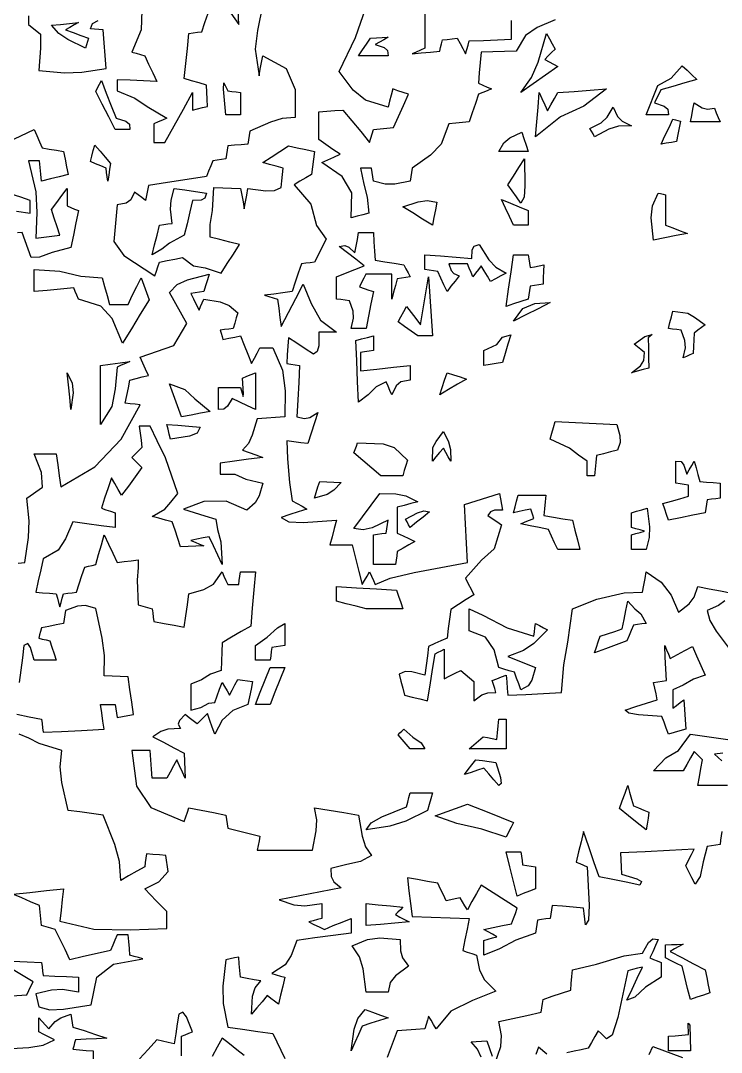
# Model space of a CAD drawing. Header units: millimetres. Extents: x 87938 to 265635, y 330093 to 434310.
# Drawn here: x 147095 to 148520, y 354571 to 356670 of the extents above; entities that cross this region are included whole.
import ezdxf

# ---------------------------------------------------------------- set-up
doc = ezdxf.new("R2010")
doc.units = ezdxf.units.MM

# ---------------------------------------------------------------- blocks, each defined once
blk = doc.blocks.new('A$C65917B88')
for points in [[(2917.1, 5514.7), (2917.1, 5502.2), (2934.6, 5488), (2934.4, 5467.5), (2931.8, 5435.3), (2969.3, 5431.8), (2994.6, 5432.5), (3029.6, 5438), (3028.2, 5456.7), (3026.9, 5475.5), (3025.5, 5494.2), (3019.2, 5494.7), (3012.9, 5495.1), (3006.8, 5495.6), (3009.7, 5503.3), (3018.4, 5507.8)], [(3081.9, 5536.3), (3080.7, 5494.3), (3067.1, 5462), (3073.2, 5460.2), (3079.5, 5458.4), (3085.8, 5456.6), (3091.5, 5444.1), (3097.4, 5431.7), (3103.2, 5419.2), (3084, 5420.1), (3064.8, 5421), (3045.6, 5421.8), (3045.6, 5416.5), (3045.6, 5411.1), (3045.6, 5405.7), (3071.5, 5394.8), (3089.3, 5382.9), (3117.9, 5365.7), (3111.6, 5363), (3105.3, 5360.3), (3099.2, 5357.6), (3099.2, 5348.7), (3099.2, 5339.7), (3099.2, 5330.7), (3104.4, 5330.7), (3109.8, 5330.7), (3115.2, 5330.7), (3128.6, 5354.9), (3141.9, 5379), (3155.4, 5403), (3155.4, 5394.6), (3155.4, 5386.2), (3155.4, 5377.7), (3162.5, 5379.5), (3169.7, 5381.2), (3176.9, 5382.9), (3176.4, 5393.3), (3176, 5403.6), (3175.5, 5413.8), (3164.7, 5417), (3153.9, 5420.1), (3143.3, 5423.3), (3145.5, 5445.2), (3147.8, 5467), (3150, 5488.8), (3156.2, 5489.7), (3162.5, 5490.6), (3168.8, 5491.5), (3173.3, 5504.9), (3177.8, 5518.2)], [(3211, 5518.5), (3222.3, 5502.2), (3221.4, 5522.7)], [(3257.3, 5531.6), (3249.8, 5493.3), (3246.1, 5465.9), (3251.9, 5427.2), (3253.7, 5437), (3255.5, 5446.8), (3257.3, 5456.6), (3291.5, 5438.1), (3304.4, 5407.7), (3304.1, 5367), (3285.5, 5365.4), (3268.5, 5360.1), (3238.4, 5346.8), (3237.5, 5340.6), (3236.6, 5334.3), (3235.8, 5328), (3225.9, 5327.2), (3216, 5326.4), (3206.3, 5325.5), (3205.4, 5319.2), (3204.5, 5312.9), (3203.6, 5306.6), (3197.3, 5305.8), (3191, 5304.9), (3184.8, 5304), (3181.7, 5296.5), (3178.5, 5288.9), (3175.5, 5281.2), (3147.3, 5276.8), (3119.1, 5272.4), (3091.1, 5267.9), (3089.7, 5260.8), (3088.4, 5253.6), (3087, 5246.4), (3081.6, 5250.5), (3076.2, 5254.5), (3071, 5258.4), (3065.6, 5247), (3059, 5242.2), (3045.6, 5239.7), (3040.7, 5186.7), (3055.3, 5166.1), (3100.5, 5136.6), (3102.8, 5143.3), (3105, 5150), (3107.3, 5156.6), (3118.4, 5158.8), (3129.5, 5161.1), (3140.6, 5163.3), (3156.8, 5151.1), (3173.4, 5148.2), (3196.8, 5140.7), (3205.7, 5154.6), (3214.7, 5168.4), (3223.7, 5182.2), (3209.3, 5185.8), (3195, 5189.4), (3180.8, 5192.9), (3181, 5211.3), (3184.2, 5231.5), (3186.2, 5265.2), (3199.1, 5264.7), (3212, 5264.3), (3225, 5263.8), (3226.8, 5254), (3228.6, 5244.2), (3230.4, 5234.3), (3232.2, 5244.2), (3234, 5254), (3235.8, 5263.8), (3261.6, 5260.3), (3274.1, 5260.6), (3284, 5265.2), (3284.9, 5274.6), (3285.8, 5283.9), (3286.7, 5293.2), (3276.8, 5295.9), (3267, 5298.6), (3257.3, 5301.3), (3269.7, 5309.4), (3282.2, 5317.5), (3294.6, 5325.5), (3307.1, 5322.8), (3319.7, 5320.1), (3332.3, 5317.4), (3330.9, 5306.3), (3329.6, 5295.1), (3328.2, 5283.9), (3319.7, 5279.1), (3311.1, 5274.2), (3302.7, 5269.2), (3327.3, 5241.1), (3335.1, 5210.1), (3349.5, 5190.2), (3343.7, 5179), (3338, 5167.8), (3332.3, 5156.6), (3326, 5155.8), (3319.7, 5154.9), (3313.4, 5154), (3308.9, 5140.7), (3304.4, 5127.3), (3300, 5113.8), (3286.5, 5112), (3273.2, 5110.2), (3259.8, 5108.4), (3266, 5106.6), (3272.3, 5104.8), (3278.6, 5103), (3280.4, 5089.7), (3282.2, 5076.3), (3284, 5063), (3294.6, 5083.5), (3305.3, 5104), (3316.1, 5124.5), (3327.7, 5096.6), (3341.1, 5072.5), (3364.4, 5054.9), (3355.8, 5054.9), (3347.3, 5054.9), (3338.9, 5054.9), (3338.6, 5035), (3336.5, 5026.7), (3330.9, 5022.8), (3318.8, 5030.8), (3306.6, 5038.8), (3294.6, 5046.8), (3293.7, 5034.3), (3292.8, 5021.8), (3292.1, 5009.3), (3298.2, 5008.4), (3304.5, 5007.5), (3310.8, 5006.6), (3309.5, 4981.7), (3308.1, 4956.7), (3306.8, 4931.7), (3317.7, 4929.3), (3325.7, 4931), (3337.5, 4938.3), (3332.6, 4923.2), (3327.6, 4908), (3322.8, 4892.9), (3312.5, 4894.2), (3302.3, 4895.5), (3292.1, 4896.8), (3293.1, 4870.6), (3296, 4836.3), (3300, 4809.8), (3307.1, 4805.8), (3314.3, 4801.8), (3321.5, 4797.8), (3308.9, 4793.7), (3296.4, 4789.7), (3284, 4785.6), (3294.9, 4779.3), (3315.8, 4778.2), (3364.4, 4781.6), (3361.2, 4769.6), (3358.1, 4757.6), (3354.9, 4745.6), (3365.6, 4745.6), (3376.2, 4745.6), (3387, 4745.6), (3392, 4726.4), (3396.9, 4707.2), (3401.9, 4688), (3405.3, 4694.2), (3408.9, 4700.4), (3412.5, 4706.6), (3415.2, 4700.4), (3417.9, 4694.2), (3420.6, 4688), (3442.5, 4697.2), (3477.2, 4705.5), (3554.6, 4720.1), (3553.2, 4748.3), (3551.9, 4776.4), (3550.5, 4804.5), (3567.5, 4809.9), (3584.4, 4815.3), (3601.4, 4820.6), (3602.7, 4812.6), (3604.1, 4804.5), (3605.4, 4796.4), (3593.9, 4796.1), (3588.3, 4794), (3584, 4788.3), (3590.6, 4783.9), (3597.3, 4779.5), (3604.1, 4775), (3593.3, 4740), (3574.9, 4723.6), (3551.9, 4697.3), (3555.8, 4689.3), (3559.8, 4681.3), (3563.9, 4673.3), (3552.6, 4666.2), (3541.5, 4659), (3530.4, 4651.8), (3528.6, 4638), (3526.8, 4624.2), (3525, 4610.3), (3516, 4606.2), (3507, 4602.2), (3498.2, 4598.1), (3496.4, 4584.3), (3494.6, 4570.5), (3492.9, 4556.6), (3473.6, 4561.1), (3463.9, 4561.5), (3455.4, 4557.9), (3458, 4547.7), (3460.7, 4537.5), (3463.4, 4527.2), (3474.5, 4524.6), (3485.6, 4521.9), (3496.8, 4519.2), (3500.4, 4542), (3504, 4564.8), (3507.6, 4587.5), (3512, 4589.7), (3516.5, 4592), (3521, 4594.2), (3521, 4580), (3521, 4565.7), (3521, 4551.3), (3528.9, 4555.4), (3537, 4559.4), (3545.1, 4563.3), (3551.3, 4558), (3557.6, 4552.7), (3563.9, 4547.3), (3563.9, 4538), (3563.9, 4528.6), (3563.9, 4519.2), (3575.7, 4527.7), (3584.1, 4530.8), (3596, 4531.2), (3594.2, 4537.1), (3592.4, 4542.9), (3590.7, 4548.6), (3597.3, 4551.3), (3604.1, 4554), (3610.8, 4556.6), (3611.6, 4546.8), (3612.5, 4537), (3613.4, 4527.2), (3639.2, 4528.5), (3665.1, 4529.9), (3691.1, 4531.2), (3694.4, 4571.2), (3700.4, 4604.2), (3707.3, 4653), (3742.8, 4666.8), (3782.2, 4676), (3809, 4677.2), (3810.8, 4687), (3812.6, 4696.8), (3814.4, 4706.6), (3836, 4691.5), (3850.5, 4672.7), (3861.2, 4647.8), (3876.5, 4659.9), (3883.8, 4669.6), (3889.4, 4685.3), (3905.9, 4682.1), (3922.4, 4679), (3938.9, 4675.8)], [(3928.6, 4664.2), (3919.2, 4657.6), (3902.7, 4650.5), (3906.7, 4635.8), (3915.7, 4620.5), (3937.5, 4591.5)], [(3924.2, 4329), (3923.3, 4322.8), (3922.4, 4316.6), (3921.5, 4310.3), (3915.2, 4309.4), (3908.9, 4308.5), (3902.7, 4307.6), (3897, 4285), (3892.7, 4263.7), (3885.3, 4252.7), (3880.8, 4261.7), (3876.3, 4270.6), (3871.8, 4279.5), (3875.9, 4287.6), (3879.9, 4295.6), (3884, 4303.5), (3848.3, 4301.7), (3812.6, 4299.9), (3776.9, 4298.1), (3777.3, 4287.9), (3777.8, 4277.7), (3778.2, 4267.4), (3800.6, 4260.6), (3807.5, 4256.4), (3804.9, 4251.3), (3785.3, 4255.4), (3765.6, 4259.4), (3746, 4263.3), (3738.3, 4285.2), (3730.7, 4307.1), (3723.2, 4329), (3719.6, 4314.3), (3716, 4299.6), (3712.5, 4284.8), (3717.8, 4282.5), (3723.2, 4280.3), (3728.6, 4278), (3731.2, 4222.3), (3730.5, 4200.5), (3725.9, 4193.7), (3725, 4201.8), (3724.1, 4209.9), (3723.2, 4217.9), (3708, 4219.2), (3692.9, 4220.5), (3677.7, 4221.8), (3676.8, 4215.6), (3675.9, 4209.3), (3675, 4203), (3668.7, 4202.2), (3662.4, 4201.4), (3656.3, 4200.5), (3655.4, 4194.2), (3654.5, 4187.9), (3653.6, 4181.6), (3624.9, 4171.5), (3601, 4158.7), (3578.6, 4149.5), (3578.6, 4156.7), (3578.6, 4163.8), (3578.6, 4170.9), (3584.7, 4172.7), (3591, 4174.5), (3597.3, 4176.3), (3591, 4179.9), (3584.7, 4183.5), (3578.6, 4187), (3591.9, 4189.7), (3605.3, 4192.4), (3618.8, 4195.1), (3621.5, 4202.7), (3624.2, 4210.3), (3626.9, 4217.9), (3609.3, 4229.1), (3591.9, 4240.2), (3574.5, 4251.3), (3567.8, 4239.3), (3561.2, 4227.3), (3554.6, 4215.2), (3551, 4221), (3547.4, 4226.8), (3543.8, 4232.6), (3537, 4231.2), (3530.3, 4229.9), (3523.7, 4228.5), (3519.6, 4237.1), (3515.6, 4245.6), (3511.7, 4254), (3496.8, 4256.7), (3482.1, 4259.4), (3467.4, 4262), (3469.7, 4243.2), (3471.9, 4224.5), (3474.2, 4205.7), (3501.8, 4204.8), (3529.5, 4203.9), (3557.3, 4203), (3554.1, 4187.4), (3551, 4171.8), (3547.8, 4156.2), (3554.4, 4154), (3561.2, 4151.7), (3567.9, 4149.5), (3572.2, 4127.5), (3579.5, 4113.8), (3596, 4097.3), (3562, 4083.8), (3530.5, 4068.1), (3509, 4042.4), (3505.4, 4048.7), (3501.8, 4054.9), (3498.2, 4061.1), (3496.4, 4054.9), (3494.6, 4048.7), (3492.9, 4042.4), (3479.4, 4041.5), (3466.1, 4040.6), (3452.7, 4039.7), (3438.1, 4000.6)], [(3818.7, 4005), (3823.7, 4017), (3866.9, 4000.6)], [(3492.9, 5520.9), (3492.9, 5503.1), (3492.9, 5485.2), (3492.9, 5467.4), (3486.6, 5464.7), (3480.3, 5462), (3474.2, 5459.3), (3487.5, 5460.6), (3500.9, 5462), (3514.4, 5463.3), (3515.6, 5468.7), (3516.9, 5474.1), (3518.3, 5479.5), (3525.3, 5480.4), (3532.5, 5481.3), (3539.7, 5482.1), (3543.8, 5474.5), (3547.8, 5466.9), (3551.9, 5459.3), (3553.7, 5465.6), (3555.5, 5471.8), (3557.3, 5478), (3577.7, 5478.9), (3598.2, 5479.8), (3618.8, 5480.7), (3618.8, 5489.7), (3618.8, 5498.7), (3618.8, 5507.6)], [(3681.8, 5508.9), (3656.1, 5497.5), (3638.9, 5485.9), (3625.5, 5463.3), (3608.4, 5462.9), (3591.5, 5462.4), (3574.5, 5462), (3573.2, 5446.8), (3571.8, 5431.7), (3570.6, 5416.5), (3576.8, 5413.8), (3583.1, 5411.1), (3589.4, 5408.4), (3583.1, 5405.8), (3576.8, 5403.2), (3570.6, 5400.5), (3566.1, 5387.1), (3561.6, 5373.7), (3557.3, 5360.3), (3547.4, 5359.4), (3537.5, 5358.5), (3527.7, 5357.6), (3516.5, 5328.3), (3501.1, 5311.9), (3474.2, 5293.2), (3473.3, 5287), (3472.4, 5280.8), (3471.5, 5274.5), (3448.9, 5270.1), (3435, 5270.1), (3417.9, 5274.5), (3417, 5280.8), (3416.1, 5287), (3415.2, 5293.2), (3409.8, 5293.2), (3404.4, 5293.2), (3399.2, 5293.2), (3404.1, 5269.7), (3408.9, 5251.2), (3411.2, 5227.7), (3402.6, 5225.4), (3394.2, 5223.2), (3385.8, 5220.9), (3386.5, 5257.4), (3372.5, 5281.1), (3342.9, 5301.3), (3351.8, 5305.4), (3360.6, 5309.4), (3369.6, 5313.3), (3359.3, 5320.5), (3349.1, 5327.7), (3338.9, 5334.8), (3338.9, 5348.2), (3338.9, 5361.6), (3338.9, 5375), (3350.4, 5375.9), (3362, 5376.8), (3373.7, 5377.7), (3386.6, 5362.1), (3399.5, 5346.4), (3412.5, 5330.7), (3414.3, 5337), (3416.1, 5343.3), (3417.9, 5349.5), (3427.7, 5350.4), (3437.4, 5351.3), (3447.3, 5352.2), (3454.4, 5368.3), (3461.6, 5384.4), (3468.8, 5400.5), (3461.1, 5403.2), (3453.5, 5405.8), (3446, 5408.4), (3443.7, 5399.5), (3441.5, 5390.6), (3439.4, 5381.6), (3406.6, 5392), (3388.7, 5406.5), (3368.3, 5433.9), (3392.1, 5483.3), (3407.1, 5526.1)], [(2885.7, 4089.8), (2914.4, 4092), (2917.4, 4098.3), (2920.5, 4104.6), (2923.7, 4110.8), (2906.7, 4121.1), (2889.8, 4131.3)], [(2893.8, 4140.6), (2914.8, 4139.7), (2935.8, 4138.8), (2936.6, 4132.6), (2937.5, 4126.4), (2938.4, 4120.1), (2955.3, 4119.2), (2972.3, 4118.3), (2989.4, 4117.4), (2989.4, 4110.3), (2989.4, 4103.1), (2989.4, 4095.9), (2966.5, 4099.4), (2950.5, 4098.7), (2927.7, 4093.2), (2929.1, 4087), (2930.4, 4080.8), (2931.8, 4074.5), (2948, 4070.2), (2967.8, 4070.9), (3008.1, 4077.2), (3016.4, 4117.4), (3040.5, 4136.4), (3083.1, 4144.2), (3076.8, 4146), (3070.5, 4147.8), (3064.4, 4149.5), (3063.5, 4159.4), (3062.6, 4169.2), (3061.7, 4179), (3056.3, 4179), (3050.9, 4179), (3045.6, 4179), (3042.5, 4171.5), (3039.3, 4163.9), (3036.2, 4156.2), (3016.5, 4151.8), (2996.9, 4147.4), (2977.2, 4142.9), (2970, 4157.6), (2963, 4172.3), (2955.9, 4187), (2949.2, 4188.8), (2942.4, 4190.6), (2935.8, 4192.4), (2934.9, 4202.2), (2934, 4212), (2933.1, 4221.8), (2920.1, 4227.2), (2907.2, 4232.6), (2894.3, 4238), (2918.7, 4240.7), (2943.3, 4243.3), (2967.9, 4245.9), (2966.1, 4230.3), (2964.3, 4214.7), (2962.5, 4199.1), (3012, 4187.1), (3064.6, 4186.4), (3117.9, 4188.3), (3117.9, 4213.2), (3102.2, 4228.7), (3085.8, 4245.9), (3106.3, 4256.2), (3120, 4271.1), (3116.6, 4294.2), (3107.1, 4295.1), (3097.7, 4296), (3088.4, 4296.8), (3087.5, 4290.6), (3086.6, 4284.3), (3085.8, 4278), (3074.1, 4271.4), (3062.4, 4264.7), (3050.9, 4257.9), (3049, 4285.7), (3042.4, 4310.4), (3025.5, 4353.2), (3008.4, 4355.4), (2991.5, 4357.6), (2974.5, 4359.8), (2965.3, 4400.5), (2962.8, 4423.1), (2965.2, 4446.8), (2932.5, 4457.3), (2917.4, 4465), (2903.6, 4470.9)], [(2900.1, 4499.5), (2918, 4496), (2935.8, 4492.4), (2936.6, 4486.2), (2937.5, 4479.9), (2938.4, 4473.6), (2965.1, 4474.5), (2993.9, 4476.2), (3026.9, 4477.7), (3025.1, 4489.8), (3023.3, 4501.8), (3021.5, 4513.8), (3028.5, 4513.8), (3035.7, 4513.8), (3042.9, 4513.8), (3043.8, 4507.6), (3044.7, 4501.4), (3045.6, 4495.1), (3053.6, 4496.4), (3061.5, 4497.8), (3069.6, 4499.1), (3066.9, 4517.4), (3064.2, 4535.7), (3061.7, 4554), (3050, 4554.5), (3038.4, 4554.9), (3026.9, 4555.4), (3027.3, 4584.9), (3024.2, 4610.3), (3014.7, 4653.2), (2999.7, 4657.5), (2988.2, 4656.8), (2970.6, 4650.5), (2969.7, 4644.2), (2968.8, 4637.9), (2967.9, 4631.6), (2957.1, 4629.4), (2946.3, 4627.2), (2935.7, 4625), (2934.3, 4620.1), (2933, 4615.2), (2931.8, 4610.3), (2937, 4608.9), (2942.4, 4607.6), (2947.8, 4606.2), (2951, 4596.9), (2954.1, 4587.5), (2957.3, 4578), (2946.5, 4578), (2935.7, 4578), (2925, 4578), (2920, 4596.7), (2916.1, 4602.3), (2910.3, 4599.5), (2908.1, 4581.6), (2905.8, 4563.8), (2903.6, 4545.9)], [(2899.6, 5230.6), (2919.6, 5227.7), (2919.6, 5234), (2919.6, 5240.2), (2919.6, 5246.4), (2905.8, 5250.9), (2892, 5255.4)], [(2886.7, 5330.9), (2925, 5349.5), (2928.9, 5340.6), (2933, 5331.7), (2937, 5322.8), (2947.2, 5321), (2957.6, 5319.2), (2967.9, 5317.4), (2970, 5306.3), (2972.3, 5295.1), (2974.5, 5283.9), (2961.6, 5280.8), (2948.7, 5277.6), (2935.8, 5274.5), (2934.9, 5284.4), (2934, 5294.2), (2933.1, 5304), (2927.7, 5304), (2922.3, 5304), (2917.1, 5304), (2927.7, 5259), (2928.9, 5228.6), (2927.7, 5191.5), (2939.3, 5192.9), (2950.8, 5194.2), (2962.5, 5195.6), (2958.5, 5208.1), (2954.4, 5220.6), (2950.5, 5233.1), (2958, 5243.4), (2965.5, 5253.6), (2973.2, 5263.8), (2973.2, 5255.4), (2973.2, 5246.9), (2973.2, 5238.3), (2978.6, 5236.1), (2984, 5233.8), (2989.4, 5231.6), (2985.8, 5213.7), (2982.2, 5195.9), (2978.6, 5178), (2951.5, 5170.4), (2933, 5163.9), (2921, 5163.3), (2916.5, 5175.4), (2912, 5187.5), (2907.6, 5199.5), (2900.9, 5199)], [(2901.8, 4719.2), (2911.7, 4720.1), (2917.1, 4756.6), (2917.8, 4780.9), (2914.4, 4813.8), (2937.5, 4829.6), (2935.9, 4851), (2925, 4878), (2935.7, 4878), (2946.5, 4878), (2957.3, 4878), (2959.4, 4862), (2961.6, 4845.9), (2963.9, 4829.9), (3013.5, 4859), (3051.5, 4899.2), (3079.1, 4949.1), (3071.9, 4950), (3064.7, 4950.9), (3057.6, 4951.8), (3059.9, 4963), (3062.1, 4974.2), (3064.4, 4985.3), (3073.2, 4987.5), (3082.1, 4989.8), (3091.1, 4992), (3087, 5001), (3083, 5009.9), (3079.1, 5018.7), (3128.1, 5035.4), (3146.8, 5067.4), (3121.8, 5112.5), (3132.9, 5124.2), (3147.9, 5131.1), (3179.6, 5139.3), (3176.9, 5130.9), (3174.2, 5122.4), (3171.5, 5113.8), (3165.2, 5112.9), (3158.9, 5112), (3152.7, 5111.1), (3156.6, 5103.1), (3160.7, 5095.1), (3164.7, 5087), (3167, 5092.4), (3169.2, 5097.7), (3171.5, 5103), (3195.6, 5098.8), (3208.4, 5093.6), (3221, 5083.1), (3218.7, 5075.5), (3216.5, 5067.9), (3214.4, 5060.3), (3208.1, 5059.4), (3201.8, 5058.5), (3195.6, 5057.6), (3196.8, 5053.2), (3198.2, 5048.7), (3199.5, 5044.2), (3207.9, 5046), (3216.5, 5047.8), (3225, 5049.5), (3230.3, 5036.1), (3235.7, 5022.7), (3241.1, 5009.3), (3245.1, 5016.9), (3249.2, 5024.5), (3253.2, 5032.1), (3259.4, 5032.1), (3265.5, 5032.1), (3271.8, 5032.1), (3285.9, 4999.5), (3289.6, 4969.5), (3289.4, 4931.6), (3275.9, 4930.8), (3262.5, 4929.9), (3249.2, 4929), (3242.1, 4905.1), (3236.5, 4893.2), (3227.7, 4883.4), (3237.5, 4879.9), (3247.4, 4876.4), (3257.3, 4872.8), (3236.7, 4870.1), (3216.2, 4867.4), (3195.6, 4864.7), (3195.6, 4859.4), (3195.6, 4854), (3195.6, 4848.6), (3216.7, 4848.4), (3232.5, 4841.4), (3257.3, 4835.3), (3251.9, 4816.9), (3246, 4806.8), (3234.3, 4796.4), (3203.9, 4809.5), (3171.9, 4808.7), (3142.1, 4797.8), (3157.7, 4792.9), (3173.3, 4788), (3188.9, 4783.1), (3191.6, 4768.2), (3196.3, 4750.2), (3198.2, 4717.4), (3191.9, 4730.8), (3185.7, 4744.2), (3179.6, 4757.6), (3170.6, 4755.8), (3161.6, 4754), (3152.7, 4752.2), (3158.9, 4749.6), (3165.2, 4746.9), (3171.5, 4744.2), (3160.2, 4743.8), (3149.1, 4743.3), (3138, 4742.9), (3134, 4755), (3129.9, 4767), (3125.9, 4779), (3116, 4781.7), (3106.2, 4784.4), (3096.5, 4787), (3114.8, 4797.8), (3123.6, 4808), (3134, 4820.6), (3115.8, 4872.4), (3103.9, 4896.8), (3093.8, 4918.2), (3088.4, 4918.2), (3083, 4918.2), (3077.7, 4918.2), (3079.1, 4908), (3080.4, 4897.8), (3081.8, 4887.5), (3076.8, 4882.6), (3071.9, 4877.7), (3067.1, 4872.8), (3071.9, 4867.9), (3076.8, 4863), (3081.8, 4858.1), (3071.9, 4844.7), (3062, 4831.3), (3052.2, 4817.9), (3047.3, 4826.4), (3042.3, 4834.8), (3037.5, 4843.2), (3032.6, 4828.5), (3027.6, 4813.8), (3022.8, 4799.1), (3029.4, 4796.9), (3036.2, 4794.6), (3042.9, 4792.4), (3042.9, 4785.3), (3042.9, 4778.1), (3042.9, 4770.9), (3022.4, 4773.6), (3001.8, 4776.3), (2981.3, 4779), (2970.8, 4754.4), (2960, 4738.1), (2938.4, 4725.5), (2934.8, 4709.4), (2931.2, 4693.3), (2927.7, 4677.2), (2937.5, 4676.3), (2947.4, 4675.4), (2957.3, 4674.5), (2958.9, 4668.3), (2960.7, 4662), (2962.5, 4655.7), (2964.3, 4662), (2966.1, 4668.3), (2967.9, 4674.5), (2974.1, 4675.4), (2980.4, 4676.3), (2986.7, 4677.2), (2990.6, 4689.3), (2994.6, 4701.3), (2998.7, 4713.3), (3003.9, 4714.7), (3009.3, 4716), (3014.7, 4717.4), (3018.8, 4731.7), (3022.8, 4746), (3026.9, 4760.3), (3033, 4746.9), (3039.3, 4733.5), (3045.6, 4720.1), (3055.8, 4721.4), (3066, 4722.8), (3076.4, 4724.1), (3076.4, 4713), (3074.6, 4694.5), (3076.4, 4658.4), (3083, 4656.6), (3089.7, 4654.8), (3096.5, 4653), (3097.4, 4646.8), (3098.3, 4640.6), (3099.2, 4634.3), (3113.9, 4631.7), (3128.6, 4629), (3143.3, 4626.3), (3145.5, 4642.4), (3147.8, 4658.4), (3150, 4674.5), (3171.8, 4681.1), (3185.7, 4688.8), (3198.2, 4706.6), (3200.9, 4700.4), (3203.6, 4694.2), (3206.3, 4688), (3211.5, 4688), (3216.9, 4688), (3222.3, 4688), (3223.2, 4694.2), (3224.1, 4700.4), (3225, 4706.6), (3232.1, 4706.6), (3239.3, 4706.6), (3246.5, 4706.6), (3244.2, 4680.3), (3242, 4654), (3239.7, 4627.7), (3225.8, 4619.7), (3212, 4611.6), (3198.2, 4603.5), (3197.7, 4590.2), (3197.3, 4576.8), (3196.8, 4563.3), (3181.3, 4558.1), (3168.3, 4549.4), (3152.7, 4543.2), (3152.7, 4530.8), (3152.7, 4518.3), (3152.7, 4505.7), (3167.4, 4509.4), (3179, 4515.5), (3187.5, 4516.5), (3191, 4526.4), (3194.6, 4536.2), (3198.2, 4545.9), (3201.8, 4539.7), (3205.4, 4533.5), (3209, 4527.2), (3212.9, 4534.8), (3216.9, 4542.4), (3221, 4550), (3228, 4549.1), (3235.2, 4548.2), (3242.4, 4547.3), (3240.2, 4536.2), (3237.9, 4525), (3235.8, 4513.8), (3213.7, 4504.9), (3198.5, 4490.9), (3187.5, 4470.9), (3183.9, 4480.8), (3180.3, 4490.7), (3176.9, 4500.5), (3171.9, 4495.5), (3167, 4490.6), (3162, 4485.6), (3156.2, 4490.1), (3150.3, 4494.6), (3144.6, 4499.1), (3136.4, 4490.3), (3134.6, 4485.1), (3138, 4479), (3119.5, 4477.7), (3109.1, 4474.6), (3097.8, 4467), (3113, 4459), (3128.1, 4451), (3143.3, 4442.9), (3143.7, 4430.8), (3144.2, 4418.7), (3144.6, 4406.6), (3140.6, 4415.6), (3136.5, 4424.5), (3132.6, 4433.4), (3127.7, 4424.5), (3122.7, 4415.6), (3117.9, 4406.6), (3110.7, 4406.6), (3103.5, 4406.6), (3096.5, 4406.6), (3095.6, 4420), (3094.7, 4433.4), (3093.8, 4446.8), (3084.8, 4446.8), (3075.9, 4446.8), (3067.1, 4446.8), (3074, 4395.3), (3094.8, 4364.2), (3143.3, 4343.7), (3145.5, 4350.5), (3147.8, 4357.2), (3150, 4363.8), (3167.9, 4360.2), (3185.7, 4356.6), (3203.6, 4353), (3204.5, 4346.8), (3205.4, 4340.6), (3206.3, 4334.3), (3221.9, 4330.3), (3237.5, 4326.3), (3253.2, 4322.3), (3251.9, 4315.6), (3250.5, 4308.9), (3249.2, 4302.2), (3275.9, 4302.2), (3302.7, 4302.2), (3329.6, 4302.2), (3335, 4330.4), (3335.7, 4346.4), (3332.3, 4363.8), (3353.6, 4360.2), (3375, 4356.6), (3396.5, 4353), (3401.6, 4322.4), (3406.5, 4307.1), (3415.2, 4294.2), (3399.3, 4285.4), (3379.2, 4281.5), (3356.3, 4275.5), (3356.8, 4263.6), (3360.6, 4256.3), (3371, 4247.3), (3341, 4241.5), (3311.1, 4235.7), (3281.3, 4229.9), (3302.3, 4222.6), (3318.3, 4221.2), (3342.9, 4224.5), (3342.9, 4217.4), (3342.9, 4210.2), (3342.9, 4203), (3336.6, 4201.3), (3330.3, 4199.6), (3324.2, 4197.8), (3331.7, 4194.2), (3339.2, 4190.6), (3346.8, 4187), (3359.7, 4192.4), (3372.8, 4197.7), (3385.8, 4203), (3385.8, 4195.9), (3385.8, 4188.8), (3385.8, 4181.6), (3359.4, 4178.1), (3333, 4174.5), (3306.8, 4170.9), (3298.7, 4148.8), (3289.9, 4135.3), (3270.6, 4122.8), (3276.8, 4121), (3283.1, 4119.2), (3289.4, 4117.4), (3286.2, 4104.5), (3283.1, 4091.5), (3279.9, 4078.5), (3274.5, 4082.6), (3269.1, 4086.6), (3263.9, 4090.7), (3256.2, 4081.8), (3248.6, 4072.8), (3241.1, 4063.8), (3242.5, 4089.7), (3246, 4102.2), (3254.6, 4112), (3244.7, 4113.8), (3234.8, 4115.6), (3225, 4117.4), (3224.1, 4127.2), (3223.2, 4137), (3222.3, 4146.8), (3216, 4145.5), (3209.7, 4144.2), (3203.6, 4142.9), (3199.2, 4104.5), (3199.9, 4079.1), (3206.3, 4045.1), (3228, 4041.9), (3249.9, 4038.8), (3271.8, 4035.6), (3277.7, 4023.6), (3283.5, 4011.6), (3289.4, 3999.5)], [(3230.4, 4003.5), (3219.6, 4012.1), (3208.8, 4020.6), (3198.2, 4029), (3191, 4015.7), (3183.9, 4002.3)], [(3139.4, 4003.1), (3139.4, 4017.3), (3139.4, 4031.6), (3144.6, 4033.8), (3150, 4036.1), (3155.4, 4038.3), (3146.6, 4059.9), (3141.3, 4066.5), (3135.3, 4063.8), (3133.1, 4049.6), (3130.8, 4035.3), (3128.6, 4020.9), (3120, 4022.7), (3111.6, 4024.5), (3103.2, 4026.3), (3090.6, 4012.5), (3078.2, 3998.7)], [(3925.8, 4443.3), (3913.4, 4441.5), (3924, 4431.9)], [(3932.3, 4395.9), (3917.9, 4395.9), (3903.6, 4395.9), (3889.4, 4395.9), (3891.5, 4408.5), (3893.7, 4421), (3896, 4433.4), (3891.9, 4437.5), (3887.9, 4441.5), (3884, 4445.6), (3878.6, 4436.2), (3873.2, 4426.8), (3867.9, 4417.4), (3853.5, 4417.4), (3839.3, 4417.4), (3825, 4417.4), (3842.7, 4436.5), (3861.2, 4446.9), (3878.6, 4470.9), (3946.3, 4461)], [(3574.3, 4001.2), (3569.4, 4013.1), (3559.8, 4023.6), (3567.3, 4024.1), (3575, 4024.5), (3582.6, 4025), (3586.5, 4013.9), (3590.6, 4002.7)], [(3594.6, 3991.5), (3602.9, 4017), (3604.3, 4033), (3600, 4053), (3620.6, 4057.5), (3641.1, 4062), (3661.7, 4066.5), (3662.6, 4072.8), (3663.5, 4079.1), (3664.4, 4085.3), (3677.7, 4089.8), (3691.1, 4094.2), (3704.6, 4098.6), (3705.5, 4108.5), (3706.4, 4118.3), (3707.3, 4128), (3742.3, 4136.6), (3782.1, 4148.4), (3809, 4152.2), (3817.8, 4168.1), (3823.7, 4173.3), (3831.8, 4172.3), (3827.7, 4163.4), (3823.7, 4154.5), (3819.6, 4145.6), (3825, 4143.3), (3830.4, 4141.1), (3835.8, 4138.8), (3835.8, 4131.7), (3835.8, 4124.6), (3835.8, 4117.4), (3813.4, 4102.8), (3797.8, 4088.7), (3786.2, 4083.9), (3793.7, 4100), (3801.3, 4116), (3809, 4132.1), (3801.8, 4130.4), (3794.6, 4128.6), (3787.5, 4126.8), (3773, 4058.9), (3765, 4033.2), (3756.8, 4027.7), (3752.7, 4031.7), (3748.7, 4035.7), (3744.6, 4039.7), (3739.7, 4031.3), (3734.7, 4022.8), (3729.9, 4014.3), (3719.6, 4012.1), (3709.4, 4009.8), (3699.2, 4007.6)], [(3670.1, 4005.7), (3657.6, 4015.7), (3654, 4005.4)], [(2874.2, 4013), (2917.3, 4015.3), (2938.2, 4018.7), (2954.6, 4026.3), (2946.9, 4030.4), (2939.3, 4034.4), (2931.8, 4038.3), (2931.8, 4045.1), (2931.8, 4051.8), (2931.8, 4058.6), (2936.6, 4053.2), (2941.5, 4047.8), (2946.5, 4042.4), (2955.6, 4053.1), (2964, 4058.6), (2978.6, 4063.8), (2979.5, 4057.6), (2980.4, 4051.4), (2981.3, 4045.1), (2997.8, 4039.8), (3014.3, 4034.4), (3030.9, 4029), (3015.6, 4028.1), (3000.5, 4027.2), (2985.3, 4026.3), (2984, 4021.9), (2982.6, 4017.5), (2981.3, 4013), (2991, 4012.1), (3000.9, 4011.2), (3010.8, 4010.3), (3010.8, 3996)]]:
    blk.add_lwpolyline(points)
for points in [[(3000, 5467.4), (2974.1, 5480.2), (2961.2, 5488.9), (2950.5, 5500.8), (2963.4, 5502.2), (2976.3, 5503.5), (2989.4, 5504.9), (2983.1, 5501.4), (2976.8, 5497.8), (2970.6, 5494.2), (2981.7, 5490.2), (2992.8, 5486.1), (3004.1, 5482.1), (3002.7, 5477.2), (3001.4, 5472.3)], [(3632.3, 5403), (3647.8, 5425), (3657.5, 5447.3), (3669.6, 5488.8), (3673.7, 5481.3), (3677.7, 5473.7), (3681.8, 5466), (3676.8, 5461.2), (3671.9, 5456.3), (3667.1, 5451.3), (3673.2, 5447.8), (3679.5, 5444.3), (3685.8, 5440.7), (3668, 5428.2), (3650.1, 5415.6)], [(3396.5, 5456.6), (3402.2, 5465.1), (3408, 5473.6), (3413.9, 5482.1), (3422.3, 5482.5), (3430.8, 5483), (3439.4, 5483.4), (3433.1, 5479.9), (3426.8, 5476.4), (3420.6, 5472.8), (3433.8, 5468.6), (3438.7, 5464.4), (3439.4, 5456.6), (3425, 5456.6), (3410.7, 5456.6)], [(3814.4, 5370.9), (3831.1, 5413.5), (3850.3, 5424.1), (3866.6, 5442), (3873.6, 5435.4), (3880.8, 5428.7), (3888, 5421.9), (3870.5, 5417), (3853.1, 5412), (3835.7, 5407.1), (3832.5, 5400.9), (3829.4, 5394.6), (3826.4, 5388.3), (3840.5, 5383.2), (3845.7, 5378.7), (3846.5, 5370.9), (3835.7, 5370.9), (3825, 5370.9)], [(3042.9, 5349.5), (3033.5, 5367.9), (3024, 5386.2), (3014.7, 5404.5), (3017.4, 5409.9), (3020.1, 5415.3), (3022.8, 5420.6), (3029.9, 5402.3), (3037.1, 5384), (3044.3, 5365.7), (3058.4, 5361.5), (3063.6, 5357.3), (3064.4, 5349.5), (3057.2, 5349.5), (3050, 5349.5)], [(3203.6, 5370.9), (3200.1, 5407.9), (3200.8, 5417), (3206.3, 5405.7), (3212.4, 5404.8), (3218.7, 5403.9), (3225, 5403), (3225, 5392.4), (3225, 5381.7), (3225, 5370.9), (3217.8, 5370.9), (3210.6, 5370.9)], [(3653.6, 5338.8), (3655.4, 5360.3), (3657.2, 5381.7), (3659, 5403), (3662.9, 5394.2), (3666.9, 5385.3), (3671, 5376.3), (3675.9, 5385.3), (3680.9, 5394.2), (3685.8, 5403), (3709.4, 5404.8), (3733.1, 5406.6), (3756.8, 5408.4), (3723.5, 5383.4), (3689.8, 5367.8)], [(3878.6, 5360.3), (3880.4, 5369.7), (3882.2, 5379), (3884, 5388.3), (3895.7, 5380.9), (3903.4, 5378.9), (3913.4, 5380.4), (3916.1, 5373.7), (3918.8, 5367), (3921.5, 5360.3), (3907.1, 5360.3), (3892.8, 5360.3)], [(3739.4, 5338.8), (3737.1, 5342.9), (3734.9, 5346.9), (3732.6, 5350.8), (3749, 5359.2), (3757.7, 5367.2), (3766.1, 5381.6), (3772.4, 5368.2), (3779.4, 5361.3), (3792.9, 5354.9), (3773.9, 5354.3), (3760, 5350.1)], [(3835.8, 5328), (3841.5, 5340.2), (3847.4, 5352.3), (3853.2, 5364.3), (3856.7, 5363.4), (3860.3, 5362.5), (3863.9, 5361.6), (3862.1, 5351.8), (3860.3, 5342), (3858.5, 5332.1), (3850.8, 5330.7), (3843.3, 5329.4)], [(3600, 5317.4), (3607.4, 5330), (3616.1, 5337.3), (3633.5, 5345.6), (3636.6, 5336.2), (3639.8, 5326.8), (3642.9, 5317.4), (3628.5, 5317.4), (3614.3, 5317.4)], [(3032.3, 5274.5), (3031.4, 5280.8), (3030.5, 5287), (3029.6, 5293.2), (3021.9, 5296.4), (3014.3, 5299.5), (3006.8, 5302.7), (3008.9, 5310.8), (3011.1, 5318.8), (3013.4, 5326.8), (3020.9, 5317.9), (3028.5, 5309), (3036.2, 5300), (3034.8, 5291.5), (3033.5, 5283)], [(3632.3, 5242.4), (3626, 5251.4), (3619.7, 5260.3), (3613.4, 5269.2), (3621.3, 5281.7), (3629.4, 5294.1), (3637.5, 5306.6), (3638.2, 5267.7), (3636.8, 5251.1)], [(3096.5, 5167.4), (3100.1, 5181.7), (3103.7, 5196), (3107.3, 5210.3), (3113.4, 5211.2), (3119.6, 5212.1), (3125.9, 5213), (3123.3, 5233.6), (3124, 5246.8), (3128.6, 5263.8), (3144.2, 5261.6), (3159.8, 5259.3), (3175.5, 5257.1), (3173, 5249.6), (3167.7, 5246.8), (3155.4, 5246.4), (3151.4, 5229.5), (3147.3, 5212.5), (3143.3, 5195.6), (3121.9, 5184.1), (3110.7, 5175.3)], [(3621.5, 5210.3), (3615.6, 5222.8), (3609.8, 5235.3), (3604.1, 5247.8), (3617, 5242.4), (3629.9, 5237), (3642.9, 5231.6), (3642.9, 5224.5), (3642.9, 5217.4), (3642.9, 5210.3), (3635.7, 5210.3), (3628.5, 5210.3)], [(3825, 5188.8), (3821.7, 5220.8), (3823.4, 5238.5), (3831.8, 5257.1), (3835.2, 5256.3), (3838.8, 5255.4), (3842.4, 5254.5), (3842.4, 5239.8), (3842.4, 5225.1), (3842.4, 5210.3), (3853.1, 5206.3), (3863.7, 5202.3), (3874.5, 5198.3), (3858, 5195.1), (3841.5, 5192)], [(3503.6, 5210.3), (3489.3, 5219.2), (3475.1, 5228.1), (3460.8, 5237), (3483.1, 5244.4), (3496, 5246.2), (3510.3, 5243.7), (3508.1, 5232.6), (3505.8, 5221.5)], [(3385.8, 5060.3), (3389.2, 5075.2), (3388.5, 5085.6), (3383.1, 5100.5), (3376.8, 5101.4), (3370.5, 5102.2), (3364.4, 5103), (3364.4, 5113.8), (3364.4, 5124.6), (3364.4, 5135.3), (3377.7, 5140.7), (3391.1, 5146), (3404.6, 5151.3), (3392.4, 5160.8), (3380.3, 5170.2), (3368.3, 5179.5), (3376.3, 5180.9), (3382.2, 5178.4), (3391.1, 5170.1), (3392.9, 5179.9), (3394.7, 5189.7), (3396.5, 5199.5), (3403.5, 5199.5), (3410.7, 5199.5), (3417.9, 5199.5), (3418.8, 5186.1), (3419.7, 5172.7), (3420.6, 5159.3), (3434.4, 5157.1), (3448.2, 5154.9), (3462, 5152.7), (3465.2, 5146.9), (3468.3, 5141.1), (3471.5, 5135.3), (3465.2, 5134.4), (3458.9, 5133.5), (3452.7, 5132.6), (3450, 5122.8), (3447.3, 5112.9), (3444.6, 5103), (3444.6, 5115.2), (3444.6, 5127.3), (3444.6, 5139.3), (3432, 5139.3), (3419.6, 5139.3), (3407.1, 5139.3), (3404, 5133.1), (3400.8, 5126.9), (3397.8, 5120.6), (3404.4, 5118.3), (3411.2, 5116.1), (3417.9, 5113.8), (3414.3, 5096), (3410.7, 5078.1), (3407.3, 5060.3), (3400.1, 5060.3), (3392.9, 5060.3)], [(3525, 5113.8), (3520.5, 5123.7), (3516, 5133.5), (3511.7, 5143.2), (3505.4, 5144.1), (3499.1, 5145), (3492.9, 5145.9), (3492.9, 5153.1), (3492.9, 5160.3), (3492.9, 5167.4), (3515.6, 5165.6), (3538.4, 5163.8), (3561.2, 5162), (3561.5, 5174.4), (3564.3, 5179.6), (3571.8, 5182.1), (3585.8, 5160.1), (3596, 5149.3), (3610.8, 5140.7), (3603.2, 5136.6), (3595.5, 5132.6), (3588, 5128.5), (3583.5, 5136.2), (3579, 5143.8), (3574.5, 5151.3), (3570.5, 5146), (3566.4, 5140.7), (3562.5, 5135.3), (3559.8, 5141.6), (3557.1, 5147.8), (3554.6, 5154), (3545.6, 5154), (3536.6, 5154), (3527.7, 5154), (3530.9, 5144.5), (3534.8, 5140), (3542.4, 5136.6), (3536.6, 5129.1), (3530.7, 5121.5)], [(3610.8, 5092.4), (3614.3, 5117.4), (3617.9, 5142.4), (3621.5, 5167.4), (3628.5, 5167.4), (3635.7, 5167.4), (3642.9, 5167.4), (3643.8, 5161.2), (3644.7, 5154.9), (3645.6, 5148.6), (3652.2, 5150), (3658.8, 5151.3), (3665.6, 5152.7), (3665.1, 5143.3), (3664.7, 5133.9), (3664.4, 5124.5), (3658.1, 5123.6), (3651.8, 5122.7), (3645.6, 5121.8), (3644.7, 5115.6), (3643.8, 5109.3), (3642.9, 5103), (3632.1, 5099.5), (3621.5, 5096)], [(3053.6, 5038.8), (3038.5, 5074.7), (3022, 5092.8), (2989.4, 5103), (2987.1, 5108.4), (2984.9, 5113.8), (2982.6, 5119.2), (2963.4, 5117.4), (2944.2, 5115.6), (2925, 5113.8), (2925, 5124.6), (2925, 5135.3), (2925, 5145.9), (2962.4, 5143.6), (2993, 5136.1), (3024.2, 5133.9), (3027.6, 5121), (3031.2, 5108.1), (3034.8, 5095.1), (3043.7, 5095.1), (3052.7, 5095.1), (3061.7, 5095.1), (3067.8, 5108.1), (3074.1, 5121), (3080.4, 5133.9), (3084.3, 5123.3), (3088.4, 5112.6), (3092.4, 5101.8), (3079.4, 5080.8), (3066.5, 5059.8)], [(3482.3, 5049.5), (3472.8, 5056.2), (3463.4, 5063), (3454.1, 5069.7), (3458, 5077.3), (3462, 5084.9), (3466.1, 5092.4), (3472.7, 5083.5), (3479.4, 5074.6), (3486.2, 5065.7), (3490.1, 5088.9), (3494.1, 5112.1), (3498.2, 5135.3), (3500, 5106.7), (3501.8, 5078.1), (3503.6, 5049.5), (3496.4, 5049.5), (3489.3, 5049.5)], [(3621.5, 5070.9), (3634.9, 5089.3), (3652.5, 5096.5), (3675, 5097.8), (3657.2, 5088.9), (3639.3, 5079.9)], [(3867.9, 5017.4), (3871.3, 5032.3), (3870.6, 5042.7), (3865.2, 5057.6), (3858.9, 5058.5), (3852.6, 5059.4), (3846.5, 5060.3), (3848.7, 5068.8), (3851, 5077.2), (3853.2, 5085.6), (3874.8, 5082.5), (3884.2, 5076.7), (3900, 5065.7), (3894.6, 5061.6), (3889.2, 5057.6), (3884, 5053.5), (3883.5, 5043.8), (3883.1, 5034), (3882.6, 5024.1), (3877.7, 5021.9), (3872.7, 5019.6)], [(3396.5, 4953), (3395.1, 4983), (3393.8, 5013), (3392.4, 5042.9), (3400.8, 5045.1), (3409.4, 5047.3), (3417.9, 5049.5), (3417.9, 5042.4), (3417.9, 5035.2), (3417.9, 5028), (3411.6, 5027.2), (3405.3, 5026.4), (3399.2, 5025.5), (3399.2, 5016.6), (3399.2, 5007.6), (3399.2, 4998.6), (3423.2, 5001.3), (3447.3, 5004), (3471.5, 5006.6), (3471.5, 4999.5), (3471.5, 4992.4), (3471.5, 4985.3), (3458, 4982.7), (3451, 4977.1), (3444.6, 4963.8), (3441.9, 4970.1), (3439.2, 4976.4), (3436.7, 4982.6), (3421.8, 4975.2), (3410.4, 4964)], [(3578.6, 5006.6), (3578.6, 5013.8), (3578.6, 5020.9), (3578.6, 5028), (3597.2, 5036.7), (3605.7, 5047.8), (3617.4, 5050.8), (3613.4, 5037.5), (3609.3, 5024.1), (3605.4, 5010.6), (3596.4, 5009.3), (3587.4, 5007.9)], [(3792.9, 4995.9), (3806.1, 5005.9), (3811, 5013.6), (3811.7, 5025.5), (3806.7, 5029.5), (3801.8, 5033.5), (3796.8, 5037.5), (3812.2, 5048.8), (3823.1, 5051.5), (3817.1, 5046.8), (3817.4, 5032.1), (3817.8, 5017.4), (3818.3, 5002.7), (3809.7, 5000.4), (3801.3, 4998.2)], [(3021.5, 4920.9), (3021.5, 4949.5), (3021.5, 4978.1), (3021.5, 5006.6), (3035.7, 5008.4), (3050, 5010.2), (3064.4, 5012), (3058.1, 5009.4), (3051.8, 5006.7), (3045.6, 5004), (3043.1, 4972.5), (3037.8, 4947)], [(2978.6, 4942.4), (2976.8, 4960.2), (2975, 4978.1), (2973.2, 4995.9), (2980.6, 4980.6), (2982, 4966.7)], [(3192.9, 4942.4), (3192.9, 4953.1), (3192.9, 4963.8), (3192.9, 4974.5), (3203.6, 4974.5), (3214.2, 4974.5), (3225, 4974.5), (3228.7, 4961.6), (3229.4, 4965.1), (3227.7, 4988), (3233.9, 4990.7), (3240.2, 4993.3), (3246.5, 4995.9), (3246.5, 4978.1), (3246.5, 4960.2), (3246.5, 4942.4), (3235.2, 4947.8), (3224.1, 4953.1), (3213, 4958.4), (3206, 4947.1), (3200.7, 4943)], [(3514.4, 4963.8), (3517.8, 4974.6), (3521.4, 4985.3), (3525, 4995.9), (3534.3, 4992.9), (3543.8, 4989.8), (3553.2, 4986.6), (3540.2, 4979.1), (3527.3, 4971.5)], [(3139.4, 4931.6), (3133.5, 4947.7), (3127.7, 4963.8), (3121.8, 4979.9), (3144.3, 4971.6), (3158.7, 4958), (3180.9, 4939.7), (3167, 4937), (3153.2, 4934.3)], [(3123.3, 4899.5), (3121.5, 4906.7), (3119.7, 4913.8), (3117.9, 4920.9), (3134, 4919.7), (3150, 4918.4), (3166.1, 4917), (3161.8, 4908.3), (3150.7, 4903.7)], [(3728.6, 4845.9), (3728.6, 4853.1), (3728.6, 4860.3), (3728.6, 4867.4), (3715.9, 4876.3), (3702.9, 4886.1), (3675, 4899.5), (3677.3, 4908), (3679.5, 4916.5), (3681.8, 4925), (3711.6, 4923.6), (3741.5, 4922.3), (3771.5, 4920.9), (3776, 4904.5), (3776.4, 4894.7), (3772.8, 4883.4), (3762.5, 4880.8), (3752.3, 4878.2), (3742.1, 4875.5), (3741.2, 4865.7), (3740.3, 4855.8), (3739.4, 4845.9), (3735.8, 4845.9), (3732.2, 4845.9)], [(3503.6, 4867.4), (3504.2, 4887.2), (3509.3, 4895.8), (3519.6, 4910.3), (3527.2, 4895.3), (3530, 4884.2), (3530.4, 4867.4), (3526.8, 4873.7), (3523.2, 4879.9), (3519.6, 4886.1), (3514.2, 4879.9), (3508.8, 4873.7)], [(3428.6, 4845.9), (3415.5, 4857.2), (3402.6, 4868.4), (3389.7, 4879.5), (3391.5, 4884.5), (3393.3, 4889.4), (3395.1, 4894.2), (3432.4, 4892.5), (3448.3, 4887.4), (3467.4, 4868.7), (3465.2, 4861.2), (3462.9, 4853.6), (3460.8, 4845.9), (3450, 4845.9), (3439.2, 4845.9)], [(3846.5, 4781.6), (3843.8, 4789.7), (3841.1, 4797.7), (3838.4, 4805.7), (3850.8, 4809.3), (3863.3, 4812.9), (3875.9, 4816.5), (3875.9, 4821.9), (3875.9, 4827.3), (3875.9, 4832.6), (3869.6, 4833.5), (3863.4, 4834.4), (3857.3, 4835.3), (3857.3, 4846), (3857.3, 4856.7), (3857.3, 4867.4), (3864.9, 4866.7), (3869.1, 4861.8), (3873.2, 4848.6), (3876.8, 4854.9), (3880.4, 4861.2), (3884, 4867.4), (3886.7, 4857.6), (3889.4, 4847.8), (3892.1, 4838), (3901.8, 4837.1), (3911.6, 4836.2), (3921.5, 4835.3), (3921.5, 4828.2), (3921.5, 4821), (3921.5, 4813.8), (3915.2, 4812.9), (3908.9, 4812), (3902.7, 4811.1), (3901.8, 4804.9), (3900.9, 4798.7), (3900, 4792.4), (3882.2, 4788.8), (3864.3, 4785.2)], [(3332.3, 4813.8), (3334.8, 4821.9), (3337.5, 4830), (3340.2, 4838), (3350.4, 4837.5), (3360.6, 4837.1), (3371, 4836.6), (3360.6, 4825.1), (3350.6, 4819.2)], [(3417.9, 4717.4), (3417.9, 4731.7), (3417.9, 4746), (3417.9, 4760.3), (3424.1, 4761.2), (3430.4, 4762.1), (3436.7, 4763), (3437.6, 4769.2), (3438.5, 4775.4), (3439.4, 4781.6), (3416.1, 4770.6), (3403.2, 4767.5), (3389.7, 4769.7), (3402.2, 4786.7), (3414.6, 4803.6), (3427.2, 4820.6), (3450.6, 4820.1), (3464.9, 4817), (3482.3, 4808.4), (3472.4, 4805.8), (3462.5, 4803.2), (3452.7, 4800.5), (3452.7, 4788), (3452.7, 4775.5), (3452.7, 4763), (3461.1, 4758.9), (3469.7, 4754.9), (3478.2, 4750.8), (3469.7, 4746), (3461.1, 4741.1), (3452.7, 4736.1), (3451.8, 4729.9), (3450.9, 4723.7), (3450, 4717.4), (3439.2, 4717.4), (3428.6, 4717.4)], [(3685.8, 4738.8), (3681.3, 4748.7), (3676.8, 4758.5), (3672.3, 4768.2), (3659, 4770.9), (3645.6, 4773.6), (3632.3, 4776.3), (3638.4, 4779), (3644.6, 4781.7), (3650.9, 4784.3), (3649.5, 4788.8), (3648.2, 4793.3), (3646.8, 4797.8), (3638.3, 4796), (3629.9, 4794.2), (3621.5, 4792.4), (3623.7, 4800.9), (3626, 4809.4), (3628.2, 4817.9), (3641.6, 4817.9), (3654.9, 4817.9), (3668.3, 4817.9), (3667.4, 4808.1), (3666.5, 4798.2), (3665.7, 4788.3), (3679.5, 4786.1), (3693.3, 4783.8), (3707.3, 4781.6), (3710.7, 4767.3), (3714.3, 4753.1), (3717.9, 4738.8), (3707.1, 4738.8), (3696.5, 4738.8)], [(3792.9, 4738.8), (3792.9, 4746), (3792.9, 4753.2), (3792.9, 4760.3), (3799.1, 4762.1), (3805.4, 4763.9), (3811.7, 4765.7), (3805.4, 4767.5), (3799.1, 4769.2), (3792.9, 4770.9), (3792.9, 4778.1), (3792.9, 4785.3), (3792.9, 4792.4), (3800.4, 4794.6), (3807.9, 4796.9), (3815.6, 4799.1), (3819.1, 4771.9), (3818.8, 4756.3), (3814.4, 4738.8), (3807.2, 4738.8), (3800, 4738.8)], [(3471.5, 4770.9), (3469.2, 4775), (3467, 4779), (3464.7, 4783.1), (3482.1, 4792.4), (3491.1, 4795.1), (3499.5, 4793.7), (3490.1, 4786.2), (3480.8, 4778.6)], [(3407.3, 4653), (3392.9, 4656.6), (3378.6, 4660.2), (3364.4, 4663.8), (3364.4, 4671), (3364.4, 4678.2), (3364.4, 4685.3), (3393.3, 4683.5), (3422.3, 4681.7), (3451.4, 4679.9), (3454.5, 4671), (3457.7, 4662), (3460.8, 4653), (3443, 4653), (3425.1, 4653)], [(3739.4, 4588.8), (3741.9, 4596.9), (3744.6, 4605), (3747.3, 4613), (3758, 4616.6), (3768.8, 4620.1), (3779.6, 4623.6), (3782.1, 4637.1), (3784.8, 4650.5), (3787.5, 4663.8), (3798, 4652.8), (3806.5, 4645.4), (3814.4, 4631.6), (3808.1, 4630.8), (3801.8, 4629.9), (3795.6, 4629), (3792.5, 4621.5), (3789.3, 4613.9), (3786.2, 4606.2), (3770.6, 4600.5), (3755, 4594.7)], [(3632.3, 4535.3), (3629.1, 4543.8), (3626, 4552.2), (3622.8, 4560.6), (3615.2, 4562.9), (3607.5, 4565.1), (3600, 4567.4), (3593.6, 4593.1), (3581, 4611.5), (3557.3, 4620.9), (3557.3, 4631.7), (3557.3, 4642.4), (3557.3, 4653), (3576.9, 4643.5), (3612.2, 4625), (3650.9, 4613), (3651.8, 4619.2), (3652.7, 4625.4), (3653.6, 4631.6), (3659.3, 4628.5), (3665.1, 4625.4), (3671, 4622.3), (3651, 4602.2), (3636.1, 4592.1), (3613.4, 4583.4), (3626.7, 4578.1), (3640.1, 4572.8), (3653.6, 4567.4), (3648.3, 4549.3), (3642.7, 4541)], [(3246.5, 4578), (3246.5, 4585.2), (3246.5, 4592.4), (3246.5, 4599.5), (3263.9, 4611.5), (3278.8, 4625.1), (3289.4, 4631.6), (3289.4, 4620.9), (3289.4, 4610.2), (3289.4, 4599.5), (3283.1, 4598.6), (3276.8, 4597.7), (3270.6, 4596.8), (3269.7, 4590.6), (3268.8, 4584.3), (3267.9, 4578), (3260.7, 4578), (3253.5, 4578)], [(3846.5, 4470.9), (3843.3, 4479.5), (3840.2, 4488), (3837, 4496.4), (3802.9, 4498.6), (3789, 4501), (3783.5, 4505.7), (3799.1, 4510.7), (3814.7, 4515.6), (3830.4, 4520.6), (3828.6, 4529.1), (3826.8, 4537.5), (3825, 4545.9), (3831.2, 4546.8), (3837.5, 4547.7), (3843.8, 4548.6), (3842.9, 4565.6), (3842, 4582.5), (3841.1, 4599.5), (3843.8, 4593.3), (3846.5, 4587), (3849.2, 4580.7), (3859.8, 4586.6), (3870.5, 4592.4), (3881.3, 4598.1), (3887.4, 4584.3), (3893.7, 4570.5), (3900, 4556.6), (3883.1, 4550.8), (3868.2, 4542), (3853.2, 4535.3), (3853.2, 4526.4), (3853.2, 4517.4), (3853.2, 4508.4), (3858.5, 4512.5), (3863.7, 4516.5), (3869.1, 4520.6), (3870, 4506.3), (3870.9, 4492), (3871.8, 4477.7), (3863.3, 4475.4), (3854.9, 4473.2)], [(3246.5, 4513.8), (3253.5, 4531.7), (3260.7, 4549.5), (3267.9, 4567.4), (3275, 4567.4), (3282.2, 4567.4), (3289.4, 4567.4), (3282.2, 4549.5), (3275, 4531.7), (3267.9, 4513.8), (3260.7, 4513.8), (3253.5, 4513.8)], [(3557.3, 4449.5), (3563.9, 4455.3), (3570.5, 4461.2), (3577.2, 4467), (3583.8, 4465.7), (3590.6, 4464.3), (3597.3, 4463), (3598.2, 4472.8), (3599.1, 4482.6), (3600, 4492.4), (3603.6, 4492.4), (3607.2, 4492.4), (3610.8, 4492.4), (3610.8, 4478.1), (3610.8, 4463.8), (3610.8, 4449.5), (3593, 4449.5), (3575.1, 4449.5)], [(3471.5, 4449.5), (3465.6, 4456.2), (3459.8, 4463), (3454.1, 4469.7), (3456.6, 4472.4), (3459.3, 4475.1), (3462, 4477.7), (3475.4, 4466.2), (3487.6, 4458.3), (3492.9, 4449.5), (3485.7, 4449.5), (3478.5, 4449.5)], [(3600, 4395.9), (3592.8, 4404.5), (3585.6, 4413), (3578.6, 4421.4), (3569.1, 4418.3), (3559.8, 4415.1), (3550.5, 4412), (3555.8, 4419.2), (3561.2, 4426.3), (3566.6, 4433.4), (3576.3, 4432.2), (3586.1, 4430.9), (3596, 4429.5), (3602.4, 4407.7), (3603.5, 4399)], [(3814.4, 4331.6), (3801.3, 4341.9), (3788.4, 4352.2), (3775.5, 4362.5), (3779.4, 4373.7), (3783.5, 4384.8), (3787.5, 4395.9), (3790.2, 4386.2), (3792.9, 4376.4), (3795.6, 4366.5), (3803.1, 4363.4), (3810.6, 4360.2), (3818.3, 4357.1), (3816.9, 4348.6), (3815.6, 4340.1)], [(3407.3, 4331.6), (3414.7, 4341.8), (3430, 4350.5), (3466.1, 4365.2), (3467.9, 4371.9), (3469.7, 4378.6), (3471.5, 4385.3), (3482.1, 4385.3), (3492.8, 4385.3), (3503.6, 4385.3), (3501.3, 4376.8), (3499.1, 4368.3), (3496.8, 4359.8), (3465, 4344.4), (3441.8, 4337.1)], [(3610.8, 4320.9), (3575.7, 4332.8), (3539.1, 4340.8), (3507.6, 4351.8), (3554.9, 4368.8), (3585.6, 4356.7), (3621.5, 4342.4), (3617.9, 4335.3), (3614.3, 4328.1)], [(3626.9, 4235.3), (3621.5, 4256.7), (3616.1, 4278.1), (3610.8, 4299.5), (3617.9, 4299.5), (3625.1, 4299.5), (3632.3, 4299.5), (3633, 4293.3), (3633.9, 4287), (3634.8, 4280.7), (3641, 4279.8), (3647.3, 4278.9), (3653.6, 4278), (3653.6, 4267.4), (3653.6, 4256.7), (3653.6, 4245.9), (3644.6, 4242.4), (3635.7, 4238.9)], [(3407.3, 4192.4), (3407.3, 4203.1), (3407.3, 4213.8), (3407.3, 4224.5), (3425.1, 4222.8), (3443, 4221), (3460.8, 4219.2), (3457.2, 4215.6), (3453.6, 4212), (3450, 4208.4), (3456.6, 4204.9), (3463.4, 4201.4), (3470.1, 4197.8), (3449.1, 4196), (3428.1, 4194.2)], [(3407.3, 4095.9), (3402.9, 4129.7), (3397.7, 4147.1), (3387, 4163), (3409.3, 4172.2), (3427.4, 4174.6), (3456.8, 4172.3), (3457.2, 4155.7), (3460.3, 4145.6), (3468.8, 4133.4), (3449.9, 4119.6), (3442.2, 4109.8), (3439.4, 4095.9), (3428.6, 4095.9), (3417.9, 4095.9)], [(3878.6, 4085.3), (3874.5, 4101.3), (3870.5, 4117.4), (3866.6, 4133.4), (3858.5, 4137.5), (3850.4, 4141.5), (3842.4, 4145.6), (3842.4, 4151.9), (3842.4, 4158.1), (3842.4, 4164.3), (3850.8, 4164.8), (3859.4, 4165.2), (3867.9, 4165.7), (3861.6, 4162.1), (3855.3, 4158.5), (3849.2, 4154.9), (3866.1, 4146), (3883.1, 4137), (3900, 4128), (3902.3, 4116.9), (3904.5, 4105.8), (3906.8, 4094.7), (3897.3, 4091.6), (3887.9, 4088.4)], [(3385.8, 4010.3), (3390, 4041.9), (3395.2, 4057.6), (3405.8, 4070.6), (3416.9, 4066.5), (3428.1, 4062.5), (3439.4, 4058.4), (3426.8, 4054.5), (3414.3, 4050.5), (3401.9, 4046.4), (3396.5, 4034.4), (3391.1, 4022.4)], [(3846.5, 4010.3), (3846.5, 4017.4), (3846.5, 4024.5), (3846.5, 4031.6), (3856.2, 4032.5), (3866, 4033.4), (3875.9, 4034.3), (3875.1, 4050.5), (3877.6, 4047.8), (3878.6, 4010.3), (3867.8, 4010.3), (3857.1, 4010.3)]]:
    blk.add_lwpolyline(points, close=True)

msp = doc.modelspace()

# ---------------------------------------------------------------- block references
at = {"xscale": 1.4, "yscale": 1.4, "zscale": 1.4}
msp.add_blockref('A$C65917B88', (143027.3, 348959.3), dxfattribs=at)

doc.saveas('drawing.dxf')
